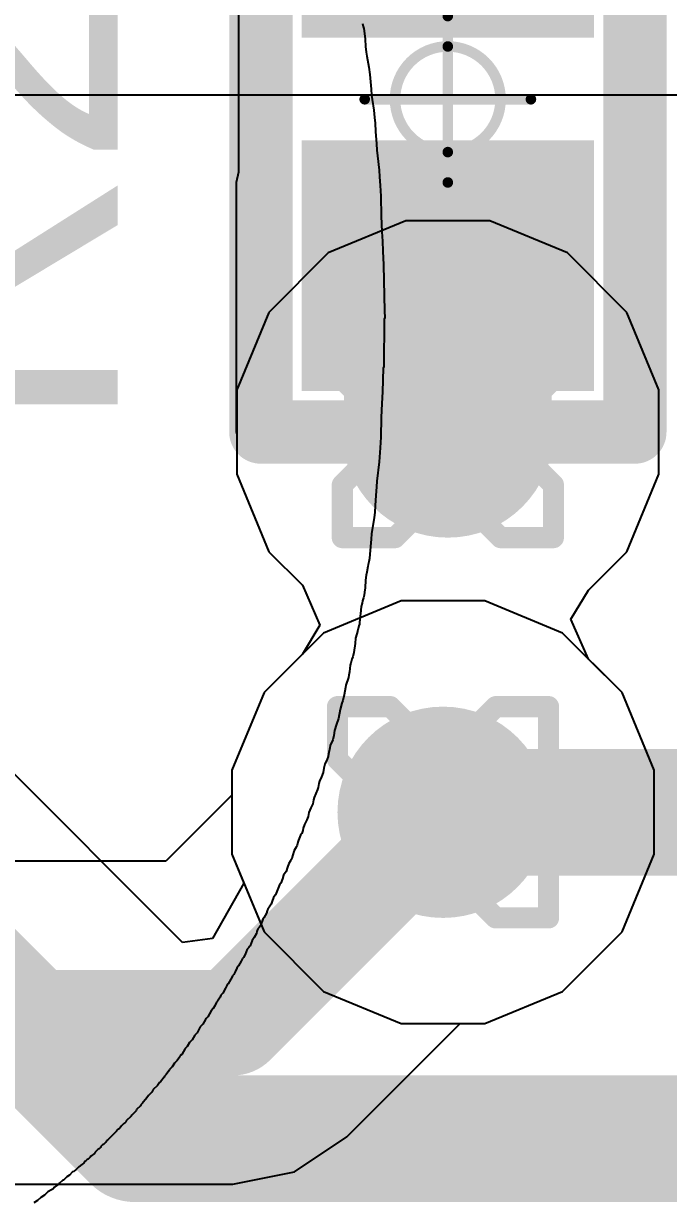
# Model space of a CAD drawing. Header units: inches. Extents: x -13 to 366, y -4 to 120.
# Drawn here: x 21.089 to 22.64, y 14.562 to 17.396 of the extents above; entities that cross this region are included whole.
import ezdxf

# ---------------------------------------------------------------- set-up
doc = ezdxf.new("R2010")
doc.units = ezdxf.units.IN
for name, color, linetype in [('Bottom Layer', 5, 'Continuous'), ('Bottom Overlay', 54, 'Continuous'), ('Drill Drawing', 1, 'Continuous'), ('GND', 16, 'Continuous'), ('Mechanical 15', 56, 'Continuous'), ('POWER', 76, 'Continuous'), ('Top Layer', 1, 'Continuous'), ('Top Overlay', 2, 'Continuous'), ('Top Paste', 8, 'Continuous'), ('Top Solder', 216, 'Continuous'), ('Via Holes', 16, 'Continuous')]:
    doc.layers.add(name, color=color, linetype=linetype)
doc.styles.add('Arial', font='', dxfattribs={"height": 0.2})
doc.styles.get('Arial').set_extended_font_data('Arial')

# ---------------------------------------------------------------- blocks, each defined once
blk = doc.blocks.new('R_0402_L_2')
at = {"layer": 'Top Layer'}
for points in [[(-0.625, 0.25), (-0.225, 0.25), (-0.225, -0.25), (-0.625, -0.25)], [(0.225, 0.25), (0.625, 0.25), (0.625, -0.25), (0.225, -0.25)]]:
    blk.add_hatch(color=1, dxfattribs=at).paths.add_polyline_path(points)
at = {"layer": 'Top Paste'}
for points in [[(-0.625, 0.25), (-0.225, 0.25), (-0.225, -0.25), (-0.625, -0.25)], [(0.225, 0.25), (0.625, 0.25), (0.625, -0.25), (0.225, -0.25)]]:
    blk.add_hatch(color=8, dxfattribs=at).paths.add_polyline_path(points)
at = {"layer": 'Top Solder'}
for points in [[(-0.7266, 0.3516), (-0.1234, 0.3516), (-0.1234, -0.3516), (-0.7266, -0.3516)], [(0.1234, 0.3516), (0.7266, 0.3516), (0.7266, -0.3516), (0.1234, -0.3516)]]:
    blk.add_hatch(color=216, dxfattribs=at).paths.add_polyline_path(points)
at = {"layer": 'Mechanical 15'}
for points in [[(-0.0249, 0.2001, 0.0254, 0.0254, 0), (-0.0249, -0.1999, 0.0254, 0.0254, 0)], [(-0.2249, 0.0001, 0.0254, 0.0254, 0), (0.1751, 0.0001, 0.0254, 0.0254, 0)]]:
    blk.add_lwpolyline(points, format="xyseb", dxfattribs=at)
for points in [[(-0.0313, 0.2001, 0.0127, 0.0127, 1), (-0.0186, 0.2001, 0.0127, 0.0127, 1)], [(0.1021, 0.0001, 0.0254, 0.0254, 1), (-0.1519, 0.0001, 0.0254, 0.0254, 1)], [(-0.2313, 0.0001, 0.0127, 0.0127, 1), (-0.2186, 0.0001, 0.0127, 0.0127, 1)], [(-0.1583, 0.0001, 0.0127, 0.0127, 1), (-0.1456, 0.0001, 0.0127, 0.0127, 1)], [(0.0957, 0.0001, 0.0127, 0.0127, 1), (0.1084, 0.0001, 0.0127, 0.0127, 1)], [(0.1687, 0.0001, 0.0127, 0.0127, 1), (0.1814, 0.0001, 0.0127, 0.0127, 1)], [(-0.0313, -0.1999, 0.0127, 0.0127, 1), (-0.0186, -0.1999, 0.0127, 0.0127, 1)]]:
    blk.add_lwpolyline(points, format="xyseb", close=True, dxfattribs=at)
at = {"layer": 'Top Overlay'}
for points in [[(-0.825, 0.45, 0.1524, 0.1524, 0), (-0.825, -0.45, 0.1524, 0.1524, 0)], [(-0.825, 0.45, 0.1524, 0.1524, 0), (0.825, 0.45, 0.1524, 0.1524, 0)], [(0.825, 0.45, 0.1524, 0.1524, 0), (0.825, -0.45, 0.1524, 0.1524, 0)], [(-0.825, -0.45, 0.1524, 0.1524, 0), (0.825, -0.45, 0.1524, 0.1524, 0)]]:
    blk.add_lwpolyline(points, format="xyseb", dxfattribs=at)
for points in [[(-0.8631, 0.45, 0.0762, 0.0762, 1), (-0.7869, 0.45, 0.0762, 0.0762, 1)], [(-0.8631, 0.45, 0.0762, 0.0762, 1), (-0.7869, 0.45, 0.0762, 0.0762, 1)], [(0.7869, 0.45, 0.0762, 0.0762, 1), (0.8631, 0.45, 0.0762, 0.0762, 1)], [(0.7869, 0.45, 0.0762, 0.0762, 1), (0.8631, 0.45, 0.0762, 0.0762, 1)], [(-0.8631, -0.45, 0.0762, 0.0762, 1), (-0.7869, -0.45, 0.0762, 0.0762, 1)], [(-0.8631, -0.45, 0.0762, 0.0762, 1), (-0.7869, -0.45, 0.0762, 0.0762, 1)], [(0.7869, -0.45, 0.0762, 0.0762, 1), (0.8631, -0.45, 0.0762, 0.0762, 1)], [(0.7869, -0.45, 0.0762, 0.0762, 1), (0.8631, -0.45, 0.0762, 0.0762, 1)]]:
    blk.add_lwpolyline(points, format="xyseb", close=True, dxfattribs=at)

msp = doc.modelspace()

# ---------------------------------------------------------------- hatches: boundary and pattern name
at = {"layer": 'Bottom Layer'}
h = msp.add_hatch(color=5, dxfattribs=at)
edge = h.paths.add_edge_path()
edge.add_arc((22.1096, 16.4141), 0.254, 0, 360)
h = msp.add_hatch(color=5, dxfattribs=at)
edge = h.paths.add_edge_path()
edge.add_arc((22.098, 15.4998), 0.254, 0, 360)
at = {"layer": 'GND'}
h = msp.add_hatch(color=16, dxfattribs=at)
edge = h.paths.add_edge_path()
edge.add_arc((22.1096, 16.4141), 0.254, 0, 360)
h = msp.add_hatch(color=16, dxfattribs=at)
edge = h.paths.add_edge_path()
edge.add_arc((22.098, 15.4998), 0.254, 0, 360)
at = {"layer": 'POWER'}
h = msp.add_hatch(color=76, dxfattribs=at)
edge = h.paths.add_edge_path()
edge.add_arc((22.1096, 16.4141), 0.254, 0, 360)
h = msp.add_hatch(color=76, dxfattribs=at)
edge = h.paths.add_edge_path()
edge.add_arc((22.098, 15.4998), 0.254, 0, 360)
at = {"layer": 'Top Layer'}
msp.add_hatch(color=1, dxfattribs=at).paths.add_polyline_path([(22.3596, 17.014), (21.8596, 17.014), (21.8596, 16.4141), (22.3596, 16.4141)])
h = msp.add_hatch(color=1, dxfattribs=at)
edge = h.paths.add_edge_path()
edge.add_arc((22.1096, 16.4141), 0.254, 0, 360)
h = msp.add_hatch(color=1, dxfattribs=at)
edge = h.paths.add_edge_path()
edge.add_arc((22.098, 15.4998), 0.254, 0, 360)
at = {"layer": 'Via Holes'}
h = msp.add_hatch(color=7, dxfattribs=at)
edge = h.paths.add_edge_path()
edge.add_arc((22.1096, 16.4141), 0.127, 0, 360)
h = msp.add_hatch(color=7, dxfattribs=at)
edge = h.paths.add_edge_path()
edge.add_arc((22.098, 15.4998), 0.127, 0, 360)

# ---------------------------------------------------------------- linework, layer by layer
at = {"layer": 'Bottom Layer'}
for p, q in [((22.0085, 16.9221), (21.8218, 16.8447)), ((22.2106, 16.9221), (22.0085, 16.9221)), ((22.3973, 16.8447), (22.2106, 16.9221)), ((21.8218, 16.8447), (21.6789, 16.7018)), ((22.5402, 16.7018), (22.3973, 16.8447)), ((21.6789, 16.7018), (21.6016, 16.5151)), ((22.6176, 16.5151), (22.5402, 16.7018)), ((21.6016, 16.5151), (21.6016, 16.313)), ((22.6176, 16.313), (22.6176, 16.5151)), ((21.6016, 16.313), (21.6789, 16.1263)), ((22.5402, 16.1263), (22.6176, 16.313)), ((21.6789, 16.1263), (21.7595, 16.0457)), ((22.448, 16.0341), (22.5402, 16.1263)), ((21.7595, 16.0457), (21.8017, 15.9499)), ((22.4059, 15.964), (22.448, 16.0341)), ((22.448, 15.8682), (22.4059, 15.964)), ((21.8017, 15.9499), (21.7595, 15.8798)), ((21.7595, 15.8798), (21.6673, 15.7876)), ((22.5287, 15.7876), (22.448, 15.8682)), ((21.6673, 15.7876), (21.59, 15.6009)), ((22.606, 15.6009), (22.5287, 15.7876)), ((21.59, 15.6009), (21.59, 15.5412)), ((22.606, 15.3988), (22.606, 15.6009)), ((21.59, 15.5412), (21.4313, 15.3825)), ((22.5287, 15.2121), (22.606, 15.3988)), ((21.4313, 15.3825), (18.724, 15.3825)), ((22.3858, 15.0692), (22.5287, 15.2121)), ((22.199, 14.9918), (22.3858, 15.0692)), ((21.8669, 14.7193), (22.1394, 14.9918)), ((22.1394, 14.9918), (22.199, 14.9918)), ((21.7408, 14.6351), (21.8669, 14.7193)), ((21.5922, 14.6055), (21.7408, 14.6351)), ((18.7748, 14.6055), (21.5922, 14.6055))]:
    msp.add_line(p, q, dxfattribs=at)
for points in [[(21.5922, 14.994, 0.254, 0.254, 0), (22.098, 15.4998, 0.254, 0.254, 0)], [(18.3941, 14.994, 0.254, 0.254, 0), (21.5922, 14.994, 0.254, 0.254, 0)]]:
    msp.add_lwpolyline(points, format="xyseb", dxfattribs=at)
for points in [[(22.0345, 15.4998, 0.127, 0.127, 1), (22.1615, 15.4998, 0.127, 0.127, 1)], [(21.5287, 14.994, 0.127, 0.127, 1), (21.6557, 14.994, 0.127, 0.127, 1)], [(21.5287, 14.994, 0.127, 0.127, 1), (21.6557, 14.994, 0.127, 0.127, 1)]]:
    msp.add_lwpolyline(points, format="xyseb", close=True, dxfattribs=at)
at = {"layer": 'Bottom Overlay'}
for p, q in [((21.904, 17.3965), (21.9059, 17.3893)), ((21.9059, 17.3893), (21.9072, 17.3842)), ((21.9072, 17.3842), (21.9092, 17.3718)), ((21.9092, 17.3718), (21.9105, 17.3588)), ((21.9105, 17.3588), (21.9117, 17.3407)), ((21.9117, 17.3407), (21.913, 17.3277)), ((21.913, 17.3277), (21.9143, 17.3173)), ((21.9143, 17.3173), (21.9195, 17.2913)), ((21.9195, 17.2913), (21.9215, 17.2738)), ((21.9215, 17.2738), (21.9228, 17.2647)), ((21.9228, 17.2647), (21.9247, 17.2381)), ((21.9247, 17.2381), (21.926, 17.2238)), ((21.926, 17.2238), (21.9273, 17.2134)), ((21.9273, 17.2134), (21.9312, 17.1875)), ((21.9312, 17.1875), (21.9332, 17.1699)), ((21.9332, 17.1699), (21.9345, 17.1569)), ((21.9345, 17.1569), (21.9358, 17.1362)), ((21.9358, 17.1362), (21.9377, 17.107)), ((21.9377, 17.107), (21.939, 17.0914)), ((21.939, 17.0914), (21.9403, 17.0784)), ((21.9403, 17.0784), (21.9442, 17.0433)), ((21.9442, 17.0433), (21.9455, 17.0278)), ((21.9455, 17.0278), (21.9468, 17.007)), ((21.9468, 17.007), (21.9481, 16.981)), ((21.9481, 16.981), (21.9494, 16.933)), ((21.9494, 16.933), (21.9507, 16.8953)), ((21.9507, 16.8953), (21.952, 16.8733)), ((21.952, 16.8733), (21.9533, 16.8486)), ((21.9533, 16.8486), (21.9546, 16.8161)), ((21.9546, 16.8161), (21.9572, 16.7045)), ((21.9572, 16.7045), (21.9578, 16.6896)), ((21.9565, 16.6857), (21.9552, 16.5714)), ((21.9578, 16.6896), (21.9565, 16.6857)), ((21.9539, 16.5675), (21.952, 16.511)), ((21.9552, 16.5714), (21.9539, 16.5675)), ((21.952, 16.511), (21.9507, 16.4825)), ((21.9507, 16.4825), (21.9494, 16.4487)), ((21.9494, 16.4487), (21.9481, 16.402)), ((21.9481, 16.402), (21.9468, 16.376)), ((21.9468, 16.376), (21.9442, 16.3423)), ((21.9442, 16.3423), (21.939, 16.2955)), ((21.9377, 16.2825), (21.9364, 16.2618)), ((21.939, 16.2955), (21.9377, 16.2825)), ((21.9364, 16.2618), (21.9351, 16.2371)), ((21.9338, 16.2202), (21.9325, 16.2085)), ((21.9351, 16.2371), (21.9338, 16.2202)), ((21.9325, 16.2085), (21.926, 16.1696)), ((21.9247, 16.1566), (21.9221, 16.1202)), ((21.926, 16.1696), (21.9247, 16.1566)), ((21.9195, 16.1021), (21.9182, 16.0956)), ((21.9208, 16.1099), (21.9195, 16.1021)), ((21.9221, 16.1202), (21.9208, 16.1099)), ((21.9143, 16.0774), (21.913, 16.0696)), ((21.9169, 16.0904), (21.9143, 16.0774)), ((21.9182, 16.0956), (21.9169, 16.0904)), ((21.9117, 16.0579), (21.9105, 16.0397)), ((21.913, 16.0696), (21.9117, 16.0579)), ((21.9066, 16.0151), (21.9046, 16.0079)), ((21.9079, 16.0216), (21.9066, 16.0151)), ((21.9092, 16.0294), (21.9079, 16.0216)), ((21.9105, 16.0397), (21.9092, 16.0294)), ((21.9014, 15.9943), (21.8994, 15.9768)), ((21.9033, 16.0027), (21.9014, 15.9943)), ((21.9046, 16.0079), (21.9033, 16.0027)), ((21.8981, 15.9677), (21.8968, 15.9521)), ((21.8994, 15.9768), (21.8981, 15.9677)), ((21.8903, 15.9287), (21.8877, 15.9183)), ((21.8929, 15.9378), (21.8903, 15.9287)), ((21.8955, 15.9482), (21.8929, 15.9378)), ((21.8968, 15.9521), (21.8955, 15.9482)), ((21.8864, 15.9054), (21.8832, 15.8839)), ((21.8877, 15.9183), (21.8864, 15.9054)), ((21.8806, 15.8736), (21.8786, 15.8677)), ((21.8832, 15.8839), (21.8806, 15.8736)), ((21.8747, 15.8534), (21.8728, 15.8372)), ((21.876, 15.8586), (21.8747, 15.8534)), ((21.8786, 15.8677), (21.876, 15.8586)), ((21.8702, 15.8242), (21.8644, 15.8054)), ((21.8715, 15.8294), (21.8702, 15.8242)), ((21.8728, 15.8372), (21.8715, 15.8294)), ((21.8631, 15.8002), (21.8605, 15.782)), ((21.8644, 15.8054), (21.8631, 15.8002)), ((21.8546, 15.7619), (21.8501, 15.747)), ((21.8572, 15.7684), (21.8546, 15.7619)), ((21.8605, 15.782), (21.8572, 15.7684)), ((21.8501, 15.747), (21.8468, 15.7255)), ((21.8416, 15.7113), (21.8371, 15.6963)), ((21.8468, 15.7255), (21.8416, 15.7113)), ((21.8326, 15.6736), (21.8267, 15.66)), ((21.8351, 15.684), (21.8326, 15.6736)), ((21.8371, 15.6963), (21.8351, 15.684)), ((21.8254, 15.6548), (21.8228, 15.6392)), ((21.8267, 15.66), (21.8254, 15.6548)), ((21.8189, 15.6275), (21.8137, 15.6158)), ((21.8215, 15.634), (21.8189, 15.6275)), ((21.8228, 15.6392), (21.8215, 15.634)), ((21.8092, 15.5957), (21.8053, 15.5853)), ((21.8111, 15.6055), (21.8092, 15.5957)), ((21.8137, 15.6158), (21.8111, 15.6055)), ((21.7994, 15.5691), (21.7975, 15.5594)), ((21.8007, 15.5743), (21.7994, 15.5691)), ((21.8053, 15.5853), (21.8007, 15.5743)), ((21.7878, 15.5353), (21.7865, 15.5301)), ((21.7962, 15.5542), (21.7878, 15.5353)), ((21.7975, 15.5594), (21.7962, 15.5542)), ((21.78, 15.5107), (21.7748, 15.499)), ((21.7845, 15.5204), (21.78, 15.5107)), ((21.7865, 15.5301), (21.7845, 15.5204)), ((21.7702, 15.4815), (21.7644, 15.4704)), ((21.7735, 15.4899), (21.7702, 15.4815)), ((21.7748, 15.499), (21.7735, 15.4899)), ((21.7566, 15.4471), (21.7553, 15.4445)), ((21.7585, 15.449), (21.7566, 15.4471)), ((21.7605, 15.4561), (21.7585, 15.449)), ((21.7618, 15.4613), (21.7605, 15.4561)), ((21.7644, 15.4704), (21.7618, 15.4613)), ((21.7469, 15.4204), (21.7449, 15.4159)), ((21.7488, 15.4276), (21.7469, 15.4204)), ((21.7501, 15.4328), (21.7488, 15.4276)), ((21.7553, 15.4445), (21.7501, 15.4328)), ((21.7358, 15.3951), (21.7339, 15.388)), ((21.7397, 15.4081), (21.7358, 15.3951)), ((21.7449, 15.4159), (21.7397, 15.4081)), ((21.7241, 15.3679), (21.7202, 15.3575)), ((21.7267, 15.3769), (21.7241, 15.3679)), ((21.7306, 15.3834), (21.7267, 15.3769)), ((21.7339, 15.388), (21.7306, 15.3834)), ((21.7118, 15.3399), (21.7079, 15.3296)), ((21.7138, 15.3484), (21.7118, 15.3399)), ((21.7202, 15.3575), (21.7138, 15.3484)), ((21.6995, 15.3133), (21.6949, 15.301)), ((21.7047, 15.325), (21.6995, 15.3133)), ((21.7079, 15.3296), (21.7047, 15.325)), ((21.6845, 15.2789), (21.68, 15.2718)), ((21.6865, 15.2861), (21.6845, 15.2789)), ((21.6904, 15.2952), (21.6865, 15.2861)), ((21.6917, 15.2977), (21.6904, 15.2952)), ((21.6949, 15.301), (21.6917, 15.2977)), ((21.6735, 15.2575), (21.667, 15.2458)), ((21.6748, 15.2627), (21.6735, 15.2575)), ((21.6774, 15.2692), (21.6748, 15.2627)), ((21.68, 15.2718), (21.6774, 15.2692)), ((21.6553, 15.2224), (21.6527, 15.2199)), ((21.6586, 15.227), (21.6553, 15.2224)), ((21.6644, 15.2432), (21.6586, 15.227)), ((21.667, 15.2458), (21.6644, 15.2432)), ((21.6436, 15.1991), (21.6385, 15.1913)), ((21.6488, 15.2082), (21.6436, 15.1991)), ((21.6501, 15.2134), (21.6488, 15.2082)), ((21.6527, 15.2199), (21.6501, 15.2134)), ((21.6268, 15.1705), (21.6222, 15.1582)), ((21.6307, 15.1744), (21.6268, 15.1705)), ((21.632, 15.177), (21.6307, 15.1744)), ((21.6339, 15.179), (21.632, 15.177)), ((21.6385, 15.1913), (21.6339, 15.179)), ((21.6125, 15.142), (21.606, 15.1303)), ((21.6151, 15.1484), (21.6125, 15.142)), ((21.6177, 15.151), (21.6151, 15.1484)), ((21.6222, 15.1582), (21.6177, 15.151)), ((21.5917, 15.1069), (21.5904, 15.1043)), ((21.5943, 15.1095), (21.5917, 15.1069)), ((21.5982, 15.116), (21.5943, 15.1095)), ((21.6021, 15.1251), (21.5982, 15.116)), ((21.6034, 15.1277), (21.6021, 15.1251)), ((21.606, 15.1303), (21.6034, 15.1277)), ((21.5774, 15.0835), (21.5748, 15.077)), ((21.5813, 15.0874), (21.5774, 15.0835)), ((21.5904, 15.1043), (21.5813, 15.0874)), ((21.5619, 15.055), (21.5554, 15.0459)), ((21.5631, 15.0602), (21.5619, 15.055)), ((21.5683, 15.0653), (21.5631, 15.0602)), ((21.5748, 15.077), (21.5683, 15.0653)), ((21.5398, 15.0225), (21.532, 15.0082)), ((21.545, 15.0277), (21.5398, 15.0225)), ((21.5489, 15.0342), (21.545, 15.0277)), ((21.5528, 15.0433), (21.5489, 15.0342)), ((21.5554, 15.0459), (21.5528, 15.0433)), ((21.5268, 15.0017), (21.5203, 14.99)), ((21.5281, 15.0043), (21.5268, 15.0017)), ((21.532, 15.0082), (21.5281, 15.0043)), ((21.506, 14.9693), (21.5008, 14.9641)), ((21.5138, 14.9836), (21.506, 14.9693)), ((21.5203, 14.99), (21.5138, 14.9836)), ((21.4827, 14.9368), (21.4775, 14.9316)), ((21.4878, 14.9459), (21.4827, 14.9368)), ((21.4943, 14.9524), (21.4878, 14.9459)), ((21.5008, 14.9641), (21.4943, 14.9524)), ((21.4645, 14.9121), (21.458, 14.9031)), ((21.4658, 14.9147), (21.4645, 14.9121)), ((21.4697, 14.9173), (21.4658, 14.9147)), ((21.4775, 14.9316), (21.4697, 14.9173)), ((21.4398, 14.881), (21.4385, 14.8784)), ((21.4463, 14.8875), (21.4398, 14.881)), ((21.4515, 14.8966), (21.4463, 14.8875)), ((21.458, 14.9031), (21.4515, 14.8966)), ((21.4184, 14.8518), (21.4158, 14.8505)), ((21.4268, 14.8628), (21.4184, 14.8518)), ((21.4281, 14.8654), (21.4268, 14.8628)), ((21.432, 14.8693), (21.4281, 14.8654)), ((21.4385, 14.8784), (21.432, 14.8693)), ((21.397, 14.8265), (21.3892, 14.8187)), ((21.4009, 14.833), (21.397, 14.8265)), ((21.4106, 14.8427), (21.4009, 14.833)), ((21.4158, 14.8505), (21.4106, 14.8427)), ((21.371, 14.7966), (21.3697, 14.794)), ((21.3749, 14.8005), (21.371, 14.7966)), ((21.3762, 14.8031), (21.3749, 14.8005)), ((21.382, 14.8089), (21.3762, 14.8031)), ((21.3879, 14.8161), (21.382, 14.8089)), ((21.3892, 14.8187), (21.3879, 14.8161)), ((21.3476, 14.7693), (21.3359, 14.7576)), ((21.3489, 14.7719), (21.3476, 14.7693)), ((21.3593, 14.7823), (21.3489, 14.7719)), ((21.3606, 14.7849), (21.3593, 14.7823)), ((21.3697, 14.794), (21.3606, 14.7849)), ((21.3184, 14.7388), (21.3158, 14.7375)), ((21.323, 14.7434), (21.3184, 14.7388)), ((21.3243, 14.746), (21.323, 14.7434)), ((21.3301, 14.7518), (21.3243, 14.746)), ((21.3327, 14.7531), (21.3301, 14.7518)), ((21.3346, 14.7551), (21.3327, 14.7531)), ((21.3359, 14.7576), (21.3346, 14.7551)), ((21.2899, 14.7116), (21.2879, 14.7096)), ((21.2924, 14.7129), (21.2899, 14.7116)), ((21.3126, 14.733), (21.2924, 14.7129)), ((21.3139, 14.7356), (21.3126, 14.733)), ((21.3158, 14.7375), (21.3139, 14.7356)), ((21.2606, 14.6823), (21.2593, 14.6797)), ((21.2678, 14.6895), (21.2606, 14.6823)), ((21.2704, 14.6908), (21.2678, 14.6895)), ((21.2736, 14.694), (21.2704, 14.6908)), ((21.2749, 14.6966), (21.2736, 14.694)), ((21.2782, 14.6999), (21.2749, 14.6966)), ((21.2808, 14.7012), (21.2782, 14.6999)), ((21.2866, 14.707), (21.2808, 14.7012)), ((21.2879, 14.7096), (21.2866, 14.707)), ((21.2288, 14.6531), (21.2217, 14.6473)), ((21.2334, 14.6564), (21.2288, 14.6531)), ((21.2366, 14.6609), (21.2334, 14.6564)), ((21.2392, 14.6622), (21.2366, 14.6609)), ((21.2418, 14.6648), (21.2392, 14.6622)), ((21.2444, 14.6661), (21.2418, 14.6648)), ((21.249, 14.6707), (21.2444, 14.6661)), ((21.2503, 14.6733), (21.249, 14.6707)), ((21.2593, 14.6797), (21.2503, 14.6733)), ((21.199, 14.6272), (21.1925, 14.6233)), ((21.2068, 14.635), (21.199, 14.6272)), ((21.2094, 14.6363), (21.2068, 14.635)), ((21.212, 14.6389), (21.2094, 14.6363)), ((21.2145, 14.6402), (21.212, 14.6389)), ((21.2217, 14.6473), (21.2145, 14.6402)), ((21.162, 14.598), (21.1607, 14.5954)), ((21.1639, 14.5986), (21.162, 14.598)), ((21.1659, 14.6006), (21.1639, 14.5986)), ((21.1737, 14.6057), (21.1659, 14.6006)), ((21.175, 14.6083), (21.1737, 14.6057)), ((21.1821, 14.6142), (21.175, 14.6083)), ((21.1847, 14.6155), (21.1821, 14.6142)), ((21.1925, 14.6233), (21.1847, 14.6155)), ((21.1302, 14.5739), (21.1224, 14.5661)), ((21.1392, 14.5791), (21.1302, 14.5739)), ((21.147, 14.5869), (21.1392, 14.5791)), ((21.1561, 14.5921), (21.147, 14.5869)), ((21.1587, 14.5934), (21.1561, 14.5921)), ((21.1607, 14.5954), (21.1587, 14.5934)), ((21.1224, 14.5661), (21.1133, 14.561))]:
    msp.add_line(p, q, dxfattribs=at)
at = {"layer": 'Drill Drawing'}
for points in [[(21.8556, 16.5411, 0.0508, 0.0508, 0), (21.8556, 16.6681, 0.0508, 0.0508, 0)], [(21.8556, 16.6681, 0.0508, 0.0508, 0), (21.9826, 16.6681, 0.0508, 0.0508, 0)], [(21.9826, 16.6681, 0.0508, 0.0508, 0), (22.1096, 16.5411, 0.0508, 0.0508, 0)], [(22.1096, 16.5411, 0.0508, 0.0508, 0), (22.2366, 16.6681, 0.0508, 0.0508, 0)], [(22.2366, 16.6681, 0.0508, 0.0508, 0), (22.3636, 16.6681, 0.0508, 0.0508, 0)], [(22.3636, 16.5411, 0.0508, 0.0508, 0), (22.3636, 16.6681, 0.0508, 0.0508, 0)], [(21.8556, 16.5411, 0.0508, 0.0508, 0), (21.9826, 16.4141, 0.0508, 0.0508, 0)], [(22.2366, 16.4141, 0.0508, 0.0508, 0), (22.3636, 16.5411, 0.0508, 0.0508, 0)], [(21.8556, 16.2871, 0.0508, 0.0508, 0), (21.9826, 16.4141, 0.0508, 0.0508, 0)], [(22.2366, 16.4141, 0.0508, 0.0508, 0), (22.3636, 16.2871, 0.0508, 0.0508, 0)], [(21.8556, 16.1601, 0.0508, 0.0508, 0), (21.8556, 16.2871, 0.0508, 0.0508, 0)], [(21.9826, 16.1601, 0.0508, 0.0508, 0), (22.1096, 16.2871, 0.0508, 0.0508, 0)], [(22.1096, 16.2871, 0.0508, 0.0508, 0), (22.2366, 16.1601, 0.0508, 0.0508, 0)], [(22.3636, 16.1601, 0.0508, 0.0508, 0), (22.3636, 16.2871, 0.0508, 0.0508, 0)], [(21.8556, 16.1601, 0.0508, 0.0508, 0), (21.9826, 16.1601, 0.0508, 0.0508, 0)], [(22.2366, 16.1601, 0.0508, 0.0508, 0), (22.3636, 16.1601, 0.0508, 0.0508, 0)], [(21.844, 15.6268, 0.0508, 0.0508, 0), (21.844, 15.7538, 0.0508, 0.0508, 0)], [(21.844, 15.7538, 0.0508, 0.0508, 0), (21.971, 15.7538, 0.0508, 0.0508, 0)], [(21.971, 15.7538, 0.0508, 0.0508, 0), (22.098, 15.6268, 0.0508, 0.0508, 0)], [(22.098, 15.6268, 0.0508, 0.0508, 0), (22.225, 15.7538, 0.0508, 0.0508, 0)], [(22.225, 15.7538, 0.0508, 0.0508, 0), (22.352, 15.7538, 0.0508, 0.0508, 0)], [(22.352, 15.6268, 0.0508, 0.0508, 0), (22.352, 15.7538, 0.0508, 0.0508, 0)], [(21.844, 15.6268, 0.0508, 0.0508, 0), (21.971, 15.4998, 0.0508, 0.0508, 0)], [(22.225, 15.4998, 0.0508, 0.0508, 0), (22.352, 15.6268, 0.0508, 0.0508, 0)], [(21.844, 15.3728, 0.0508, 0.0508, 0), (21.971, 15.4998, 0.0508, 0.0508, 0)], [(22.225, 15.4998, 0.0508, 0.0508, 0), (22.352, 15.3728, 0.0508, 0.0508, 0)], [(21.844, 15.2458, 0.0508, 0.0508, 0), (21.844, 15.3728, 0.0508, 0.0508, 0)], [(21.971, 15.2458, 0.0508, 0.0508, 0), (22.098, 15.3728, 0.0508, 0.0508, 0)], [(22.098, 15.3728, 0.0508, 0.0508, 0), (22.225, 15.2458, 0.0508, 0.0508, 0)], [(22.352, 15.2458, 0.0508, 0.0508, 0), (22.352, 15.3728, 0.0508, 0.0508, 0)], [(21.844, 15.2458, 0.0508, 0.0508, 0), (21.971, 15.2458, 0.0508, 0.0508, 0)], [(22.225, 15.2458, 0.0508, 0.0508, 0), (22.352, 15.2458, 0.0508, 0.0508, 0)]]:
    msp.add_lwpolyline(points, format="xyseb", dxfattribs=at)
for points in [[(21.8429, 16.6681, 0.0254, 0.0254, 1), (21.8683, 16.6681, 0.0254, 0.0254, 1)], [(21.8429, 16.6681, 0.0254, 0.0254, 1), (21.8683, 16.6681, 0.0254, 0.0254, 1)], [(21.9699, 16.6681, 0.0254, 0.0254, 1), (21.9953, 16.6681, 0.0254, 0.0254, 1)], [(21.9699, 16.6681, 0.0254, 0.0254, 1), (21.9953, 16.6681, 0.0254, 0.0254, 1)], [(22.2239, 16.6681, 0.0254, 0.0254, 1), (22.2493, 16.6681, 0.0254, 0.0254, 1)], [(22.2239, 16.6681, 0.0254, 0.0254, 1), (22.2493, 16.6681, 0.0254, 0.0254, 1)], [(22.3509, 16.6681, 0.0254, 0.0254, 1), (22.3763, 16.6681, 0.0254, 0.0254, 1)], [(22.3509, 16.6681, 0.0254, 0.0254, 1), (22.3763, 16.6681, 0.0254, 0.0254, 1)], [(21.8429, 16.5411, 0.0254, 0.0254, 1), (21.8683, 16.5411, 0.0254, 0.0254, 1)], [(21.8429, 16.5411, 0.0254, 0.0254, 1), (21.8683, 16.5411, 0.0254, 0.0254, 1)], [(22.0969, 16.5411, 0.0254, 0.0254, 1), (22.1223, 16.5411, 0.0254, 0.0254, 1)], [(22.0969, 16.5411, 0.0254, 0.0254, 1), (22.1223, 16.5411, 0.0254, 0.0254, 1)], [(22.3509, 16.5411, 0.0254, 0.0254, 1), (22.3763, 16.5411, 0.0254, 0.0254, 1)], [(22.3509, 16.5411, 0.0254, 0.0254, 1), (22.3763, 16.5411, 0.0254, 0.0254, 1)], [(21.9699, 16.4141, 0.0254, 0.0254, 1), (21.9953, 16.4141, 0.0254, 0.0254, 1)], [(21.9699, 16.4141, 0.0254, 0.0254, 1), (21.9953, 16.4141, 0.0254, 0.0254, 1)], [(22.2239, 16.4141, 0.0254, 0.0254, 1), (22.2493, 16.4141, 0.0254, 0.0254, 1)], [(22.2239, 16.4141, 0.0254, 0.0254, 1), (22.2493, 16.4141, 0.0254, 0.0254, 1)], [(21.8429, 16.2871, 0.0254, 0.0254, 1), (21.8683, 16.2871, 0.0254, 0.0254, 1)], [(21.8429, 16.2871, 0.0254, 0.0254, 1), (21.8683, 16.2871, 0.0254, 0.0254, 1)], [(22.0969, 16.2871, 0.0254, 0.0254, 1), (22.1223, 16.2871, 0.0254, 0.0254, 1)], [(22.0969, 16.2871, 0.0254, 0.0254, 1), (22.1223, 16.2871, 0.0254, 0.0254, 1)], [(22.3509, 16.2871, 0.0254, 0.0254, 1), (22.3763, 16.2871, 0.0254, 0.0254, 1)], [(22.3509, 16.2871, 0.0254, 0.0254, 1), (22.3763, 16.2871, 0.0254, 0.0254, 1)], [(21.8429, 16.1601, 0.0254, 0.0254, 1), (21.8683, 16.1601, 0.0254, 0.0254, 1)], [(21.8429, 16.1601, 0.0254, 0.0254, 1), (21.8683, 16.1601, 0.0254, 0.0254, 1)], [(21.9699, 16.1601, 0.0254, 0.0254, 1), (21.9953, 16.1601, 0.0254, 0.0254, 1)], [(21.9699, 16.1601, 0.0254, 0.0254, 1), (21.9953, 16.1601, 0.0254, 0.0254, 1)], [(22.2239, 16.1601, 0.0254, 0.0254, 1), (22.2493, 16.1601, 0.0254, 0.0254, 1)], [(22.2239, 16.1601, 0.0254, 0.0254, 1), (22.2493, 16.1601, 0.0254, 0.0254, 1)], [(22.3509, 16.1601, 0.0254, 0.0254, 1), (22.3763, 16.1601, 0.0254, 0.0254, 1)], [(22.3509, 16.1601, 0.0254, 0.0254, 1), (22.3763, 16.1601, 0.0254, 0.0254, 1)], [(21.8313, 15.7538, 0.0254, 0.0254, 1), (21.8567, 15.7538, 0.0254, 0.0254, 1)], [(21.8313, 15.7538, 0.0254, 0.0254, 1), (21.8567, 15.7538, 0.0254, 0.0254, 1)], [(21.9583, 15.7538, 0.0254, 0.0254, 1), (21.9837, 15.7538, 0.0254, 0.0254, 1)], [(21.9583, 15.7538, 0.0254, 0.0254, 1), (21.9837, 15.7538, 0.0254, 0.0254, 1)], [(22.2123, 15.7538, 0.0254, 0.0254, 1), (22.2377, 15.7538, 0.0254, 0.0254, 1)], [(22.2123, 15.7538, 0.0254, 0.0254, 1), (22.2377, 15.7538, 0.0254, 0.0254, 1)], [(22.3393, 15.7538, 0.0254, 0.0254, 1), (22.3647, 15.7538, 0.0254, 0.0254, 1)], [(22.3393, 15.7538, 0.0254, 0.0254, 1), (22.3647, 15.7538, 0.0254, 0.0254, 1)], [(21.8313, 15.6268, 0.0254, 0.0254, 1), (21.8567, 15.6268, 0.0254, 0.0254, 1)], [(21.8313, 15.6268, 0.0254, 0.0254, 1), (21.8567, 15.6268, 0.0254, 0.0254, 1)], [(22.0853, 15.6268, 0.0254, 0.0254, 1), (22.1107, 15.6268, 0.0254, 0.0254, 1)], [(22.0853, 15.6268, 0.0254, 0.0254, 1), (22.1107, 15.6268, 0.0254, 0.0254, 1)], [(22.3393, 15.6268, 0.0254, 0.0254, 1), (22.3647, 15.6268, 0.0254, 0.0254, 1)], [(22.3393, 15.6268, 0.0254, 0.0254, 1), (22.3647, 15.6268, 0.0254, 0.0254, 1)], [(21.9583, 15.4998, 0.0254, 0.0254, 1), (21.9837, 15.4998, 0.0254, 0.0254, 1)], [(21.9583, 15.4998, 0.0254, 0.0254, 1), (21.9837, 15.4998, 0.0254, 0.0254, 1)], [(22.2123, 15.4998, 0.0254, 0.0254, 1), (22.2377, 15.4998, 0.0254, 0.0254, 1)], [(22.2123, 15.4998, 0.0254, 0.0254, 1), (22.2377, 15.4998, 0.0254, 0.0254, 1)], [(21.8313, 15.3728, 0.0254, 0.0254, 1), (21.8567, 15.3728, 0.0254, 0.0254, 1)], [(21.8313, 15.3728, 0.0254, 0.0254, 1), (21.8567, 15.3728, 0.0254, 0.0254, 1)], [(22.0853, 15.3728, 0.0254, 0.0254, 1), (22.1107, 15.3728, 0.0254, 0.0254, 1)], [(22.0853, 15.3728, 0.0254, 0.0254, 1), (22.1107, 15.3728, 0.0254, 0.0254, 1)], [(22.3393, 15.3728, 0.0254, 0.0254, 1), (22.3647, 15.3728, 0.0254, 0.0254, 1)], [(22.3393, 15.3728, 0.0254, 0.0254, 1), (22.3647, 15.3728, 0.0254, 0.0254, 1)], [(21.8313, 15.2458, 0.0254, 0.0254, 1), (21.8567, 15.2458, 0.0254, 0.0254, 1)], [(21.8313, 15.2458, 0.0254, 0.0254, 1), (21.8567, 15.2458, 0.0254, 0.0254, 1)], [(21.9583, 15.2458, 0.0254, 0.0254, 1), (21.9837, 15.2458, 0.0254, 0.0254, 1)], [(21.9583, 15.2458, 0.0254, 0.0254, 1), (21.9837, 15.2458, 0.0254, 0.0254, 1)], [(22.2123, 15.2458, 0.0254, 0.0254, 1), (22.2377, 15.2458, 0.0254, 0.0254, 1)], [(22.2123, 15.2458, 0.0254, 0.0254, 1), (22.2377, 15.2458, 0.0254, 0.0254, 1)], [(22.3393, 15.2458, 0.0254, 0.0254, 1), (22.3647, 15.2458, 0.0254, 0.0254, 1)], [(22.3393, 15.2458, 0.0254, 0.0254, 1), (22.3647, 15.2458, 0.0254, 0.0254, 1)]]:
    msp.add_lwpolyline(points, format="xyseb", close=True, dxfattribs=at)
at = {"layer": 'GND'}
for p, q in [((18.9626, 17.2248), (22.7213, 17.2248)), ((22.0085, 16.9221), (21.8218, 16.8447)), ((22.2106, 16.9221), (22.0085, 16.9221)), ((22.3973, 16.8447), (22.2106, 16.9221)), ((21.8218, 16.8447), (21.6789, 16.7018)), ((22.5402, 16.7018), (22.3973, 16.8447)), ((21.6789, 16.7018), (21.6016, 16.5151)), ((22.6176, 16.5151), (22.5402, 16.7018)), ((21.6016, 16.5151), (21.6016, 16.313)), ((22.6176, 16.313), (22.6176, 16.5151)), ((21.6016, 16.313), (21.6789, 16.1263)), ((22.5402, 16.1263), (22.6176, 16.313)), ((21.6789, 16.1263), (21.7595, 16.0457)), ((22.448, 16.0341), (22.5402, 16.1263)), ((21.7595, 16.0457), (21.8017, 15.9499)), ((22.4059, 15.964), (22.448, 16.0341)), ((22.448, 15.8682), (22.4059, 15.964)), ((21.8017, 15.9499), (21.7595, 15.8798)), ((21.7595, 15.8798), (21.6673, 15.7876)), ((22.5287, 15.7876), (22.448, 15.8682)), ((21.6673, 15.7876), (21.59, 15.6009)), ((22.606, 15.6009), (22.5287, 15.7876)), ((21.59, 15.6009), (21.59, 15.3988)), ((22.606, 15.3988), (22.606, 15.6009)), ((21.59, 15.3988), (21.6673, 15.2121)), ((22.5287, 15.2121), (22.606, 15.3988)), ((21.6673, 15.2121), (21.8102, 15.0692)), ((22.3858, 15.0692), (22.5287, 15.2121)), ((21.8102, 15.0692), (21.997, 14.9918)), ((22.199, 14.9918), (22.3858, 15.0692)), ((21.997, 14.9918), (22.199, 14.9918))]:
    msp.add_line(p, q, dxfattribs=at)
at = {"layer": 'POWER'}
for p, q in [((21.997, 16.0078), (21.8102, 15.9305)), ((22.199, 16.0078), (21.997, 16.0078)), ((22.3858, 15.9305), (22.199, 16.0078)), ((21.8102, 15.9305), (21.6673, 15.7876)), ((22.5287, 15.7876), (22.3858, 15.9305)), ((21.6673, 15.7876), (21.59, 15.6009)), ((22.606, 15.6009), (22.5287, 15.7876)), ((21.59, 15.6009), (21.59, 15.3988)), ((22.606, 15.3988), (22.606, 15.6009)), ((21.59, 15.3988), (21.6673, 15.2121)), ((22.5287, 15.2121), (22.606, 15.3988)), ((21.6673, 15.2121), (21.8102, 15.0692)), ((22.3858, 15.0692), (22.5287, 15.2121)), ((21.8102, 15.0692), (21.997, 14.9918)), ((22.199, 14.9918), (22.3858, 15.0692)), ((21.997, 14.9918), (22.199, 14.9918))]:
    msp.add_line(p, q, dxfattribs=at)
at = {"layer": 'Top Layer'}
for p, q in [((21.6056, 17.439), (21.6056, 17.039)), ((21.6056, 17.039), (21.6006, 17.014)), ((21.6006, 17.014), (21.6006, 16.4141)), ((21.6006, 16.4141), (21.6016, 16.4092)), ((21.6016, 16.4092), (21.6016, 16.313)), ((21.6016, 16.313), (21.6789, 16.1263)), ((21.471, 15.1871), (20.371, 16.287)), ((21.6789, 16.1263), (21.7595, 16.0457)), ((21.7595, 16.0457), (21.8017, 15.9499)), ((21.8017, 15.9499), (21.7595, 15.8798)), ((21.7595, 15.8798), (21.6673, 15.7876)), ((21.6673, 15.7876), (21.59, 15.6009)), ((21.59, 15.6009), (21.59, 15.3988)), ((21.59, 15.3988), (21.6186, 15.3296)), ((21.6186, 15.3296), (21.5431, 15.1964)), ((21.5431, 15.1964), (21.471, 15.1871))]:
    msp.add_line(p, q, dxfattribs=at)
for points in [[(20.078, 15.994, 0.3048, 0.3048, 0), (21.357, 14.715, 0.3048, 0.3048, 0)], [(22.098, 15.4998, 0.3048, 0.3048, 0), (24.2462, 15.4998, 0.3048, 0.3048, 0)], [(21.357, 14.715, 0.3048, 0.3048, 0), (24.4865, 14.715, 0.3048, 0.3048, 0)]]:
    msp.add_lwpolyline(points, format="xyseb", dxfattribs=at)
for points in [[(22.0218, 15.4998, 0.1524, 0.1524, 1), (22.1742, 15.4998, 0.1524, 0.1524, 1)], [(21.2808, 14.715, 0.1524, 0.1524, 1), (21.4332, 14.715, 0.1524, 0.1524, 1)], [(21.2808, 14.715, 0.1524, 0.1524, 1), (21.4332, 14.715, 0.1524, 0.1524, 1)]]:
    msp.add_lwpolyline(points, format="xyseb", close=True, dxfattribs=at)

# ---------------------------------------------------------------- block references
at = {"rotation": 90}
msp.add_blockref('R_0402_L_2', (22.1096, 17.239), dxfattribs=at)

# ---------------------------------------------------------------- texts
at = {"layer": 'Top Overlay', "style": 'Arial'}
msp.add_text('R26', height=0.635, rotation=90, dxfattribs=at).set_placement((21.3153, 16.4076))

doc.saveas('drawing.dxf')
